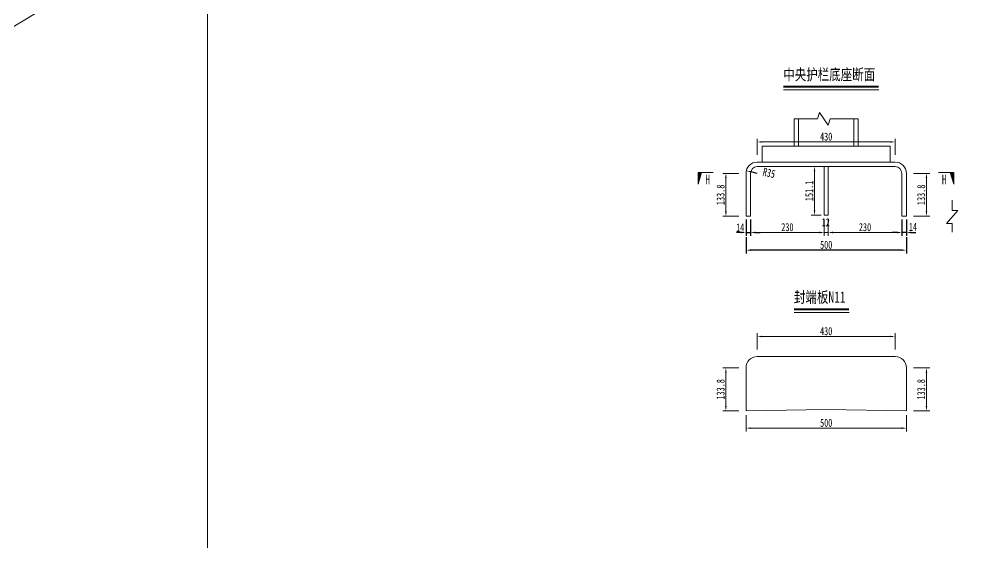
# Model space of a CAD drawing. Extents: x 98573 to 114325, y 0 to 100142.
# Drawn here: x 106449 to 109453, y 69144 to 70775 of the extents above; entities that cross this region are included whole.
import ezdxf
from ezdxf.enums import TextEntityAlignment as Align

# ---------------------------------------------------------------- set-up
doc = ezdxf.new("R2010")
doc.units = 0
doc.header["$MEASUREMENT"] = 0
doc.layers.get('0').update_dxf_attribs({"lineweight": 13})
doc.layers.get('Defpoints').update_dxf_attribs({"color": 9, "lineweight": 5})
for name, color, linetype, lineweight in [('尺寸及阴影线', 4, 'Continuous', 15), ('文字说明', 7, 'Continuous', 5), ('标注', 4, 'Continuous', 13), ('涪江 尺寸标注线', 4, 'Continuous', 13)]:
    doc.layers.add(name, color=color, linetype=linetype, lineweight=lineweight)
doc.styles.get("Standard").update_dxf_attribs({"font": '仿宋_GB2312.ttf', "width": 0.75})
doc.dimstyles.new('0.1', dxfattribs={"dimscale": 0, "dimtxt": 2.5, "dimasz": 1.5, "dimexe": 1, "dimexo": 1, "dimgap": 0.4, "dimtad": 1, "dimdec": 1, "dimdsep": 46, "dimtxsty": 'Standard', "dimcen": 0.2, "dimclrd": 256, "dimclre": 256, "dimclrt": 256, "dimadec": 3, "dimazin": 2, "dimtfac": 1, "dimtdec": 1, "dimtmove": 2, "dimatfit": 3, "dimfxl": 4, "dimfxlon": 1, "dimtolj": 1, "dimtzin": 0, "dimlwd": -1, "dimlwe": -1, "dimarcsym": 0})
doc.dimstyles.get("Standard").update_dxf_attribs({"dimscale": 0, "dimtxt": 2.5, "dimasz": 1.5, "dimexe": 1, "dimexo": 1, "dimgap": 0.4, "dimtad": 1, "dimdec": 1, "dimzin": 0, "dimdsep": 46, "dimtxsty": 'Standard', "dimcen": 0.09, "dimclrd": 256, "dimclre": 256, "dimclrt": 256, "dimadec": 0, "dimazin": 0, "dimtfac": 1, "dimtdec": 1, "dimtmove": 2, "dimatfit": 3, "dimfxl": 4, "dimfxlon": 1, "dimtolj": 1, "dimtzin": 0, "dimarcsym": 0})

# ---------------------------------------------------------------- blocks, each defined once
blk = doc.blocks.new('*D1091')
at = {"layer": 'Defpoints', "color": 0, "transparency": 16777216}
for p in [(108715.1, 70213.4), (108729.1, 70213.4), (108729.1, 70110.8)]:
    blk.add_point(p, dxfattribs=at)
at = {"layer": '尺寸及阴影线', "lineweight": -2, "transparency": 16777216}
for p, q in [((108715.1, 70150.8), (108715.1, 70100.8)), ((108729.1, 70150.8), (108729.1, 70100.8)), ((108700.1, 70110.8), (108685.1, 70110.8)), ((108715.1, 70110.8), (108729.1, 70110.8)), ((108744.1, 70110.8), (108759.1, 70110.8))]:
    blk.add_line(p, q, dxfattribs=at)
at = {"layer": '尺寸及阴影线', "transparency": 16777216}
for points in [[(108700.1, 70113.3), (108700.1, 70108.3), (108715.1, 70110.8)], [(108744.1, 70113.3), (108744.1, 70108.3), (108729.1, 70110.8)]]:
    blk.add_solid(points, dxfattribs=at)
at = {"layer": '尺寸及阴影线', "transparency": 16777216, "insert": (108696.8, 70126.3), "char_height": 25, "attachment_point": 5}
blk.add_mtext('\\A1;14', dxfattribs=at)
blk = doc.blocks.new('*D1092')
at = {"layer": 'Defpoints', "color": 0, "transparency": 16777216}
for p in [(109201.1, 70186.4), (109215.1, 70186.4), (109201.1, 70110.8)]:
    blk.add_point(p, dxfattribs=at)
at = {"layer": '尺寸及阴影线', "lineweight": -2, "transparency": 16777216}
for p, q in [((109201.1, 70150.8), (109201.1, 70100.8)), ((109215.1, 70150.8), (109215.1, 70100.8)), ((109186.1, 70110.8), (109171.1, 70110.8)), ((109215.1, 70110.8), (109201.1, 70110.8)), ((109230.1, 70110.8), (109245.1, 70110.8))]:
    blk.add_line(p, q, dxfattribs=at)
at = {"layer": '尺寸及阴影线', "transparency": 16777216}
for points in [[(109186.1, 70113.3), (109186.1, 70108.3), (109201.1, 70110.8)], [(109230.1, 70113.3), (109230.1, 70108.3), (109215.1, 70110.8)]]:
    blk.add_solid(points, dxfattribs=at)
at = {"layer": '尺寸及阴影线', "transparency": 16777216, "insert": (109235.6, 70128.2), "char_height": 25, "attachment_point": 5}
blk.add_mtext('\\A1;14', dxfattribs=at)
blk = doc.blocks.new('*D1093')
at = {"layer": 'Defpoints', "color": 0, "transparency": 16777216}
for p in [(108715.1, 70228.2), (109215.1, 70228.2), (108715.1, 70055.8)]:
    blk.add_point(p, dxfattribs=at)
at = {"layer": '尺寸及阴影线', "lineweight": -2, "transparency": 16777216}
for p, q in [((108715.1, 70095.8), (108715.1, 70045.8)), ((109215.1, 70095.8), (109215.1, 70045.8)), ((109200.1, 70055.8), (108730.1, 70055.8))]:
    blk.add_line(p, q, dxfattribs=at)
at = {"layer": '尺寸及阴影线', "transparency": 16777216}
for points in [[(108730.1, 70058.3), (108730.1, 70053.3), (108715.1, 70055.8)], [(109200.1, 70058.3), (109200.1, 70053.3), (109215.1, 70055.8)]]:
    blk.add_solid(points, dxfattribs=at)
at = {"layer": '尺寸及阴影线', "transparency": 16777216, "insert": (108965.1, 70072.3), "char_height": 25, "attachment_point": 5}
blk.add_mtext('\\A1;500', dxfattribs=at)
blk = doc.blocks.new('*D1094')
at = {"layer": 'Defpoints', "color": 0, "transparency": 16777216}
for p in [(108716, 70303.3), (108750.1, 70295.1)]:
    blk.add_point(p, dxfattribs=at)
at = {"layer": '尺寸及阴影线', "lineweight": -2, "transparency": 16777216}
blk.add_line((108750.1, 70295.1), (108730.6, 70299.8), dxfattribs=at)
at = {"layer": '尺寸及阴影线', "transparency": 16777216}
blk.add_solid([(108731.2, 70302.2), (108730, 70297.3), (108716, 70303.3)], dxfattribs=at)
at = {"layer": '尺寸及阴影线', "transparency": 16777216, "insert": (108786.9, 70296.2), "char_height": 25, "attachment_point": 5, "rotation": 346.4665}
blk.add_mtext('\\A1;R35', dxfattribs=at)
blk = doc.blocks.new('*D1140')
at = {"layer": 'Defpoints', "color": 0, "transparency": 16777216}
for p in [(108715.1, 70295.1), (108652.3, 70161.3), (108715.1, 70161.3)]:
    blk.add_point(p, dxfattribs=at)
at = {"layer": '标注', "transparency": 16777216}
for p, q in [((108692.3, 70295.1), (108642.3, 70295.1)), ((108692.3, 70161.3), (108642.3, 70161.3))]:
    blk.add_line(p, q, dxfattribs=at)
at = {"layer": '标注', "color": 4, "transparency": 16777216}
blk.add_line((108652.3, 70280.1), (108652.3, 70176.3), dxfattribs=at)
for points in [[(108649.8, 70280.1), (108654.8, 70280.1), (108652.3, 70295.1)], [(108649.8, 70176.3), (108654.8, 70176.3), (108652.3, 70161.3)]]:
    blk.add_solid(points, dxfattribs=at)
at = {"layer": '标注', "transparency": 16777216, "insert": (108635.8, 70228.2), "char_height": 25, "attachment_point": 5, "rotation": 90}
blk.add_mtext('\\A1;133.8', dxfattribs=at)
blk = doc.blocks.new('*D1142')
at = {"layer": 'Defpoints', "color": 0, "transparency": 16777216}
for p in [(109180.1, 70392.9), (108750.1, 70330.1), (109180.1, 70330.1)]:
    blk.add_point(p, dxfattribs=at)
at = {"layer": '标注', "transparency": 16777216}
for p, q in [((108750.1, 70352.9), (108750.1, 70402.9)), ((109180.1, 70352.9), (109180.1, 70402.9))]:
    blk.add_line(p, q, dxfattribs=at)
at = {"layer": '标注', "color": 4, "transparency": 16777216}
blk.add_line((108765.1, 70392.9), (109165.1, 70392.9), dxfattribs=at)
for points in [[(108765.1, 70395.4), (108765.1, 70390.4), (108750.1, 70392.9)], [(109165.1, 70395.4), (109165.1, 70390.4), (109180.1, 70392.9)]]:
    blk.add_solid(points, dxfattribs=at)
at = {"layer": '标注', "transparency": 16777216, "insert": (108965.1, 70409.4), "char_height": 25, "attachment_point": 5}
blk.add_mtext('\\A1;430', dxfattribs=at)
blk = doc.blocks.new('*D1144')
at = {"layer": 'Defpoints', "color": 0, "transparency": 16777216}
for p in [(109215.1, 70295.1), (109215.1, 70161.3), (109277.8, 70161.3)]:
    blk.add_point(p, dxfattribs=at)
at = {"layer": '标注', "transparency": 16777216}
for p, q in [((109237.8, 70295.1), (109287.8, 70295.1)), ((109237.8, 70161.3), (109287.8, 70161.3))]:
    blk.add_line(p, q, dxfattribs=at)
at = {"layer": '标注', "color": 4, "transparency": 16777216}
blk.add_line((109277.8, 70280.1), (109277.8, 70176.3), dxfattribs=at)
for points in [[(109275.3, 70280.1), (109280.3, 70280.1), (109277.8, 70295.1)], [(109275.3, 70176.3), (109280.3, 70176.3), (109277.8, 70161.3)]]:
    blk.add_solid(points, dxfattribs=at)
at = {"layer": '标注', "transparency": 16777216, "insert": (109261.3, 70228.2), "char_height": 25, "attachment_point": 5, "rotation": 90}
blk.add_mtext('\\A1;133.8', dxfattribs=at)
blk = doc.blocks.new('*D917')
at = {"layer": 'Defpoints', "color": 0, "transparency": 16777216}
for p in [(108959.1, 70253.1), (108729.1, 70234.6), (108959.1, 70110.8)]:
    blk.add_point(p, dxfattribs=at)
at = {"layer": '标注', "transparency": 16777216}
for p, q in [((108729.1, 70150.8), (108729.1, 70100.8)), ((108959.1, 70150.8), (108959.1, 70100.8))]:
    blk.add_line(p, q, dxfattribs=at)
at = {"layer": '标注', "color": 4, "transparency": 16777216}
blk.add_line((108744.1, 70110.8), (108944.1, 70110.8), dxfattribs=at)
for points in [[(108744.1, 70113.3), (108744.1, 70108.3), (108729.1, 70110.8)], [(108944.1, 70113.3), (108944.1, 70108.3), (108959.1, 70110.8)]]:
    blk.add_solid(points, dxfattribs=at)
at = {"layer": '标注', "transparency": 16777216, "insert": (108844.1, 70127.3), "char_height": 25, "attachment_point": 5}
blk.add_mtext('\\A1;230', dxfattribs=at)
blk = doc.blocks.new('*D1145')
at = {"layer": 'Defpoints', "color": 0, "transparency": 16777216}
for p in [(108959.1, 70223.6), (108971.1, 70223.6), (108971.1, 70110.7)]:
    blk.add_point(p, dxfattribs=at)
at = {"layer": '标注', "transparency": 16777216}
for p, q in [((108959.1, 70150.7), (108959.1, 70100.7)), ((108971.1, 70150.7), (108971.1, 70100.7))]:
    blk.add_line(p, q, dxfattribs=at)
at = {"layer": '标注', "color": 4, "transparency": 16777216}
for p, q in [((108944.1, 70110.7), (108929.1, 70110.7)), ((108959.1, 70110.7), (108971.1, 70110.7)), ((108986.1, 70110.7), (109001.1, 70110.7))]:
    blk.add_line(p, q, dxfattribs=at)
for points in [[(108944.1, 70113.2), (108944.1, 70108.2), (108959.1, 70110.7)], [(108986.1, 70113.2), (108986.1, 70108.2), (108971.1, 70110.7)]]:
    blk.add_solid(points, dxfattribs=at)
at = {"layer": '标注', "transparency": 16777216, "insert": (108963.8, 70142.7), "char_height": 25, "attachment_point": 5}
blk.add_mtext('\\A1;12', dxfattribs=at)
blk = doc.blocks.new('*D918')
at = {"layer": 'Defpoints', "color": 0, "transparency": 16777216}
for p in [(108971.1, 70242), (109201.1, 70234.6), (108971.1, 70110.8)]:
    blk.add_point(p, dxfattribs=at)
at = {"layer": '标注', "transparency": 16777216}
for p, q in [((108971.1, 70150.8), (108971.1, 70100.8)), ((109201.1, 70150.8), (109201.1, 70100.8))]:
    blk.add_line(p, q, dxfattribs=at)
at = {"layer": '标注', "color": 4, "transparency": 16777216}
blk.add_line((109186.1, 70110.8), (108986.1, 70110.8), dxfattribs=at)
for points in [[(108986.1, 70113.3), (108986.1, 70108.3), (108971.1, 70110.8)], [(109186.1, 70113.3), (109186.1, 70108.3), (109201.1, 70110.8)]]:
    blk.add_solid(points, dxfattribs=at)
at = {"layer": '标注', "transparency": 16777216, "insert": (109086.1, 70127.3), "char_height": 25, "attachment_point": 5}
blk.add_mtext('\\A1;230', dxfattribs=at)
blk = doc.blocks.new('2')
blk.add_hatch(color=256).paths.add_polyline_path([(284.16, 510.9), (287.79, 509.77), (287.79, 510.9)])
for p, q in [((287.79, 510.9), (284.16, 510.9)), ((284.16, 510.9), (287.79, 509.77))]:
    blk.add_line(p, q)
at = {"const_width": 0.3}
blk.add_lwpolyline([(287.79, 506.15), (287.79, 510.9)], dxfattribs=at)
at = {"width": 0.7}
blk.add_attdef('A', text='', height=3.5, dxfattribs=at).set_placement((285.6, 507.89), align=Align.MIDDLE_CENTER)
blk = doc.blocks.new('*D919')
at = {"layer": 'Defpoints', "color": 0, "transparency": 16777216}
for p in [(108715.1, 69689), (108652.3, 69555.3), (108715.1, 69555.3)]:
    blk.add_point(p, dxfattribs=at)
at = {"layer": '标注', "transparency": 16777216}
for p, q in [((108692.3, 69689), (108642.3, 69689)), ((108692.3, 69555.3), (108642.3, 69555.3))]:
    blk.add_line(p, q, dxfattribs=at)
at = {"layer": '标注', "color": 4, "transparency": 16777216}
blk.add_line((108652.3, 69674), (108652.3, 69570.3), dxfattribs=at)
for points in [[(108649.8, 69674), (108654.8, 69674), (108652.3, 69689)], [(108649.8, 69570.3), (108654.8, 69570.3), (108652.3, 69555.3)]]:
    blk.add_solid(points, dxfattribs=at)
at = {"layer": '标注', "transparency": 16777216, "insert": (108635.8, 69622.2), "char_height": 25, "attachment_point": 5, "rotation": 90}
blk.add_mtext('\\A1;133.8', dxfattribs=at)
blk = doc.blocks.new('*D921')
at = {"layer": 'Defpoints', "color": 0, "transparency": 16777216}
for p in [(109180.1, 69786.8), (108750.1, 69724), (109180.1, 69724)]:
    blk.add_point(p, dxfattribs=at)
at = {"layer": '标注', "transparency": 16777216}
for p, q in [((108750.1, 69746.8), (108750.1, 69796.8)), ((109180.1, 69746.8), (109180.1, 69796.8))]:
    blk.add_line(p, q, dxfattribs=at)
at = {"layer": '标注', "color": 4, "transparency": 16777216}
blk.add_line((108765.1, 69786.8), (109165.1, 69786.8), dxfattribs=at)
for points in [[(108765.1, 69789.3), (108765.1, 69784.3), (108750.1, 69786.8)], [(109165.1, 69789.3), (109165.1, 69784.3), (109180.1, 69786.8)]]:
    blk.add_solid(points, dxfattribs=at)
at = {"layer": '标注', "transparency": 16777216, "insert": (108965.1, 69803.3), "char_height": 25, "attachment_point": 5}
blk.add_mtext('\\A1;430', dxfattribs=at)
blk = doc.blocks.new('*D923')
at = {"layer": 'Defpoints', "color": 0, "transparency": 16777216}
for p in [(109215.1, 69689), (109215.1, 69555.3), (109277.8, 69555.3)]:
    blk.add_point(p, dxfattribs=at)
at = {"layer": '标注', "transparency": 16777216}
for p, q in [((109237.8, 69689), (109287.8, 69689)), ((109237.8, 69555.3), (109287.8, 69555.3))]:
    blk.add_line(p, q, dxfattribs=at)
at = {"layer": '标注', "color": 4, "transparency": 16777216}
blk.add_line((109277.8, 69674), (109277.8, 69570.3), dxfattribs=at)
for points in [[(109275.3, 69674), (109280.3, 69674), (109277.8, 69689)], [(109275.3, 69570.3), (109280.3, 69570.3), (109277.8, 69555.3)]]:
    blk.add_solid(points, dxfattribs=at)
at = {"layer": '标注', "transparency": 16777216, "insert": (109261.3, 69622.2), "char_height": 25, "attachment_point": 5, "rotation": 90}
blk.add_mtext('\\A1;133.8', dxfattribs=at)
blk = doc.blocks.new('*D1146')
at = {"layer": 'Defpoints', "color": 0, "transparency": 16777216}
for p in [(109215.1, 69622.2), (108715.1, 69604.3), (109215.1, 69501.3)]:
    blk.add_point(p, dxfattribs=at)
at = {"layer": '标注', "transparency": 16777216}
for p, q in [((108715.1, 69541.3), (108715.1, 69491.3)), ((109215.1, 69541.3), (109215.1, 69491.3))]:
    blk.add_line(p, q, dxfattribs=at)
at = {"layer": '标注', "color": 4, "transparency": 16777216}
blk.add_line((108730.1, 69501.3), (109200.1, 69501.3), dxfattribs=at)
for points in [[(108730.1, 69503.8), (108730.1, 69498.8), (108715.1, 69501.3)], [(109200.1, 69503.8), (109200.1, 69498.8), (109215.1, 69501.3)]]:
    blk.add_solid(points, dxfattribs=at)
at = {"layer": '标注', "transparency": 16777216, "insert": (108965.1, 69517.8), "char_height": 25, "attachment_point": 5}
blk.add_mtext('\\A1;500', dxfattribs=at)
blk = doc.blocks.new('*D1147')
at = {"layer": 'Defpoints', "color": 0, "transparency": 16777216}
for p in [(108959.1, 70316.1), (108928.7, 70165), (108959.1, 70165)]:
    blk.add_point(p, dxfattribs=at)
at = {"layer": '标注', "transparency": 16777216}
for p, q in [((108949.1, 70316.1), (108918.7, 70316.1)), ((108949.1, 70165), (108918.7, 70165))]:
    blk.add_line(p, q, dxfattribs=at)
at = {"layer": '标注', "color": 4, "transparency": 16777216}
blk.add_line((108928.7, 70301.1), (108928.7, 70180), dxfattribs=at)
for points in [[(108926.2, 70301.1), (108931.2, 70301.1), (108928.7, 70316.1)], [(108926.2, 70180), (108931.2, 70180), (108928.7, 70165)]]:
    blk.add_solid(points, dxfattribs=at)
at = {"layer": '标注', "transparency": 16777216, "insert": (108912.2, 70240.5), "char_height": 25, "attachment_point": 5, "rotation": 90}
blk.add_mtext('\\A1;151.1', dxfattribs=at)

msp = doc.modelspace()

# ---------------------------------------------------------------- linework, layer by layer
for p, q in [((108831.67868, 70554.97036), (109129.2394, 70554.97036)), ((108864.95211, 69861.54465), (109036.47156, 69861.54465)), ((108715.06493, 69555.2782), (108965.06493, 69559.0282)), ((109215.06493, 69555.2782), (108965.06493, 69559.0282))]:
    msp.add_line(p, q)
at = {"color": 1}
for p, q in [((108865.06514, 70465.32703), (108865.06514, 70380.08643)), ((108879.06514, 70465.32703), (108879.06514, 70380.08643)), ((109051.06514, 70465.32703), (109051.06514, 70380.08643)), ((109065.06514, 70465.32703), (109065.06514, 70380.08643)), ((108765.06514, 70380.08643), (109165.06514, 70380.08643)), ((108765.06514, 70380.08643), (108765.06514, 70330.08643)), ((109165.06514, 70380.08643), (109165.06514, 70330.08643)), ((108965.06493, 70330.08643), (108750.06493, 70330.08643)), ((108965.06493, 70316.08643), (108750.06493, 70316.08643)), ((108959.06482, 70164.99643), (108959.06482, 70316.08643)), ((108965.06493, 70330.08643), (109180.06493, 70330.08643)), ((108965.06493, 70316.08643), (109180.06493, 70316.08643)), ((108971.06482, 70164.99643), (108971.06482, 70316.08643)), ((108715.06493, 70295.08643), (108715.06493, 70161.33643)), ((108729.06493, 70295.08643), (108729.06493, 70161.33643)), ((109201.06493, 70295.08643), (109201.06493, 70161.33643)), ((109215.06493, 70295.08643), (109215.06493, 70161.33643)), ((108715.06493, 70161.33643), (108729.06493, 70161.54643)), ((108959.06482, 70164.99643), (108965.06493, 70165.08643)), ((108971.06482, 70164.99643), (108965.06493, 70165.08643)), ((109215.06493, 70161.33643), (109201.06493, 70161.54643)), ((108965.06493, 69724.0282), (108750.06493, 69724.0282)), ((108965.06493, 69724.0282), (109180.06493, 69724.0282)), ((108715.06493, 69689.0282), (108715.06493, 69555.2782)), ((109215.06493, 69689.0282), (109215.06493, 69555.2782))]:
    msp.add_line(p, q, dxfattribs=at)
at = {"color": 6, "const_width": 6}
for points in [[(108831.67868, 70564.97036), (109129.2394, 70564.97036)], [(108864.95211, 69871.54465), (109036.47156, 69871.54465)]]:
    msp.add_lwpolyline(points, dxfattribs=at)
at = {"color": 1}
for centre, radius, start, end in [((108750.06493, 70295.08643), 35, 90, 180), ((108750.06493, 70295.08643), 21, 90, 180), ((109180.06493, 70295.08643), 35, 0, 90), ((109180.06493, 70295.08643), 21, 0, 90), ((108750.06493, 69689.0282), 35, 90, 180), ((109180.06493, 69689.0282), 35, 0, 90)]:
    msp.add_arc(centre, radius, start, end, dxfattribs=at)
at = {"layer": 'Defpoints'}
msp.add_lwpolyline([(107035.54507, 75510.62779), (114324.69552, 75510.62779), (114324.69552, 65984.74604), (107035.54507, 65984.74604)], close=True, dxfattribs=at)
at = {"layer": '尺寸及阴影线'}
msp.add_lwpolyline([(109358.00983, 70211.80372), (109358.00983, 70179.19226), (109375.50983, 70179.19226), (109340.50983, 70139.19226), (109358.00983, 70139.19226), (109358.00983, 70112.04756)], dxfattribs=at)
at = {"layer": '标注'}
msp.add_line((114324.69552, 75510.62779), (98573.01049, 66015.59917), dxfattribs=at)
at = {"layer": '涪江 尺寸标注线'}
msp.add_lwpolyline([(109065.06514, 70465.32703), (108977.58502, 70465.32703), (108971.3198, 70445.59736), (108943.85823, 70485.0567), (108937.59302, 70465.32703), (108865.06514, 70465.32703)], dxfattribs=at)

# ---------------------------------------------------------------- block references
ref = msp.add_blockref('2', (113674.45151, 67420.13563), dxfattribs=dict(xscale=10, yscale=10, zscale=10, rotation=90))
ref.add_attrib('A', 'H', dxfattribs={"height": 30, "width": 0.7}).set_placement((108595.54826, 70276.1173), align=Align.MIDDLE_CENTER)
ref = msp.add_blockref('2', (104253.78309, 67420.13563), dxfattribs=dict(xscale=-10, yscale=10, zscale=10, rotation=270))
ref.add_attrib('A', 'H', dxfattribs={"height": 30, "width": 0.7}).set_placement((109332.68634, 70276.1173), align=Align.MIDDLE_CENTER)

# ---------------------------------------------------------------- texts
at = {"layer": '文字说明', "width": 0.75}
for s, p in [('中央护栏底座断面', (108831.32131, 70585.47894)), ('封端板N11', (108864.59474, 69892.05323))]:
    msp.add_text(s, height=35, dxfattribs=at).set_placement(p)

# ---------------------------------------------------------------- dimensions: what is measured, and where the dimension line sits
at = {"layer": '尺寸及阴影线', "color": 0}
dim = msp.add_radius_dim(center=(108750.06493, 70295.08643), mpoint=(108716.03677, 70303.27692), text='R35', dimstyle='Standard', override={"dimscale": 10, "dimlfac": 1000, "dimfxl": 4}, dxfattribs=at)
dim.commit()
dim.dimension.update_dxf_attribs({"geometry": '*D1094', "text_midpoint": (108786.92973, 70296.15283), "dimtype": 164})
for base, p1, p2, picture, middle in [((108729.06493, 70110.83077), (108715.06493, 70213.42676), (108729.06493, 70213.42676), '*D1091', (108696.78977, 70126.27077)), ((109201.06493, 70110.83077), (109215.06493, 70186.35247), (109201.06493, 70186.35247), '*D1092', (109235.55129, 70128.24783))]:
    dim = msp.add_linear_dim(base=base, p1=p1, p2=p2, text='14', dimstyle='Standard', override={"dimscale": 10, "dimlfac": 1000}, dxfattribs=at)
    dim.commit()
    dim.dimension.update_dxf_attribs({"geometry": picture, "text_midpoint": middle, "dimtype": 160})
dim = msp.add_linear_dim(base=(108715.06493, 70055.77899), p1=(109215.06493, 70228.21143), p2=(108715.06493, 70228.21143), text='500', dimstyle='Standard', override={"dimscale": 10, "dimlfac": 1000}, dxfattribs=at)
dim.commit()
dim.dimension.update_dxf_attribs({"geometry": '*D1093', "text_midpoint": (108965.06493, 70072.27899)})
at = {"layer": '标注'}
for base, p1, p2, picture, middle in [((109180.06493, 70392.86115), (108750.06493, 70330.08643), (109180.06493, 70330.08643), '*D1142', (108965.06493, 70409.36115)), ((108959.06482, 70110.83077), (108729.06493, 70234.62753), (108959.06482, 70253.11494), '*D917', (108844.06488, 70127.33077)), ((109180.06493, 69786.80293), (108750.06493, 69724.0282), (109180.06493, 69724.0282), '*D921', (108965.06493, 69803.30293)), ((109215.06493, 69501.26825), (108715.06493, 69604.30719), (109215.06493, 69622.1532), '*D1146', (108965.06493, 69517.76825))]:
    dim = msp.add_linear_dim(base=base, p1=p1, p2=p2, dimstyle='0.1', override={"dimscale": 10, "dimclrd": 4}, dxfattribs=at)
    dim.commit()
    dim.dimension.update_dxf_attribs({"geometry": picture, "text_midpoint": middle})
for base, p1, p2, angle, picture, middle in [((108928.70754, 70164.99643), (108959.06482, 70316.08643), (108959.06482, 70164.99643), 90, '*D1147', (108912.20754, 70240.54143)), ((108652.2902075979, 70161.3364297198), (108715.0649320376, 70295.0864297198), (108715.0649320375, 70161.3364297198), 90, '*D1140', (108635.7902075979, 70228.2114297198)), ((109277.8396564773, 70161.3364297198), (109215.0649320376, 70295.0864297198), (109215.0649320377, 70161.3364297198), 90, '*D1144', (109261.3396564773, 70228.2114297198)), ((108971.06482, 70110.83077), (109201.06493, 70234.62753), (108971.06482, 70241.95753), 180, '*D918', (109086.06488, 70127.33077)), ((108652.2902075979, 69555.2782037038), (108715.0649320376, 69689.0282037039), (108715.0649320375, 69555.2782037038), 90, '*D919', (108635.7902075979, 69622.1532037039)), ((109277.8396564773, 69555.2782037038), (109215.0649320376, 69689.0282037039), (109215.0649320377, 69555.2782037038), 90, '*D923', (109261.3396564773, 69622.1532037039))]:
    dim = msp.add_linear_dim(base=base, p1=p1, p2=p2, angle=angle, dimstyle='0.1', override={"dimscale": 10, "dimclrd": 4}, dxfattribs=at)
    dim.commit()
    dim.dimension.update_dxf_attribs({"geometry": picture, "text_midpoint": middle})
dim = msp.add_linear_dim(base=(108971.06482, 70110.72064), p1=(108959.06482, 70223.64522), p2=(108971.06482, 70223.64522), dimstyle='0.1', override={"dimscale": 10, "dimclrd": 4}, dxfattribs=at)
dim.commit()
dim.dimension.update_dxf_attribs({"geometry": '*D1145', "text_midpoint": (108963.75948, 70142.67474), "dimtype": 160})

doc.saveas('drawing.dxf')
